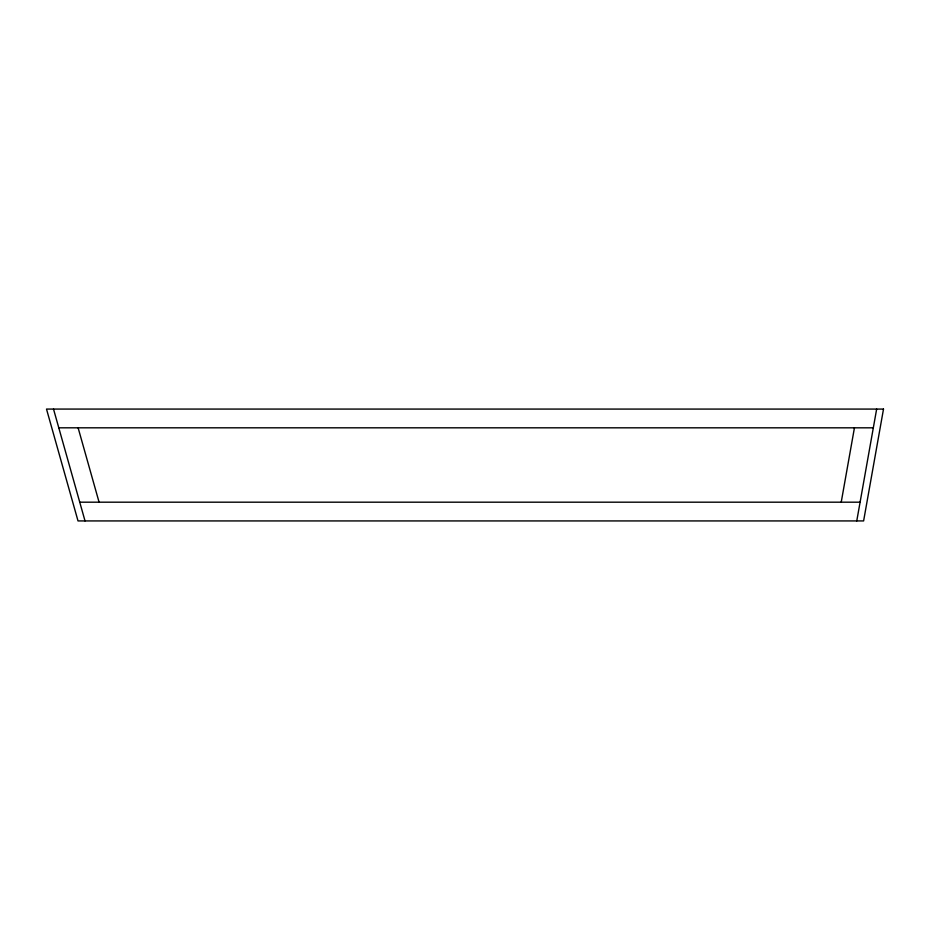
<?xml version="1.0" encoding="UTF-8"?>
<svg xmlns="http://www.w3.org/2000/svg" width="930" height="930" viewBox="0 0 930 930"><rect width="100%" height="100%" fill="white"/><g stroke="black" fill="none" stroke-linecap="round" stroke-linejoin="round"><path stroke-width="1.4" d="M841.22 502.188L854.438 427.823M856.763 520.928L876.653 409.084M58.788 427.812L873.317 427.823M79.748 502.188L860.087 502.188M78.12 427.812L99.08 502.188M53.51 409.072L85.025 520.928M883.5 409.084L863.61 520.928L78.015 520.928L46.5 409.072L883.5 409.084"/></g></svg>
